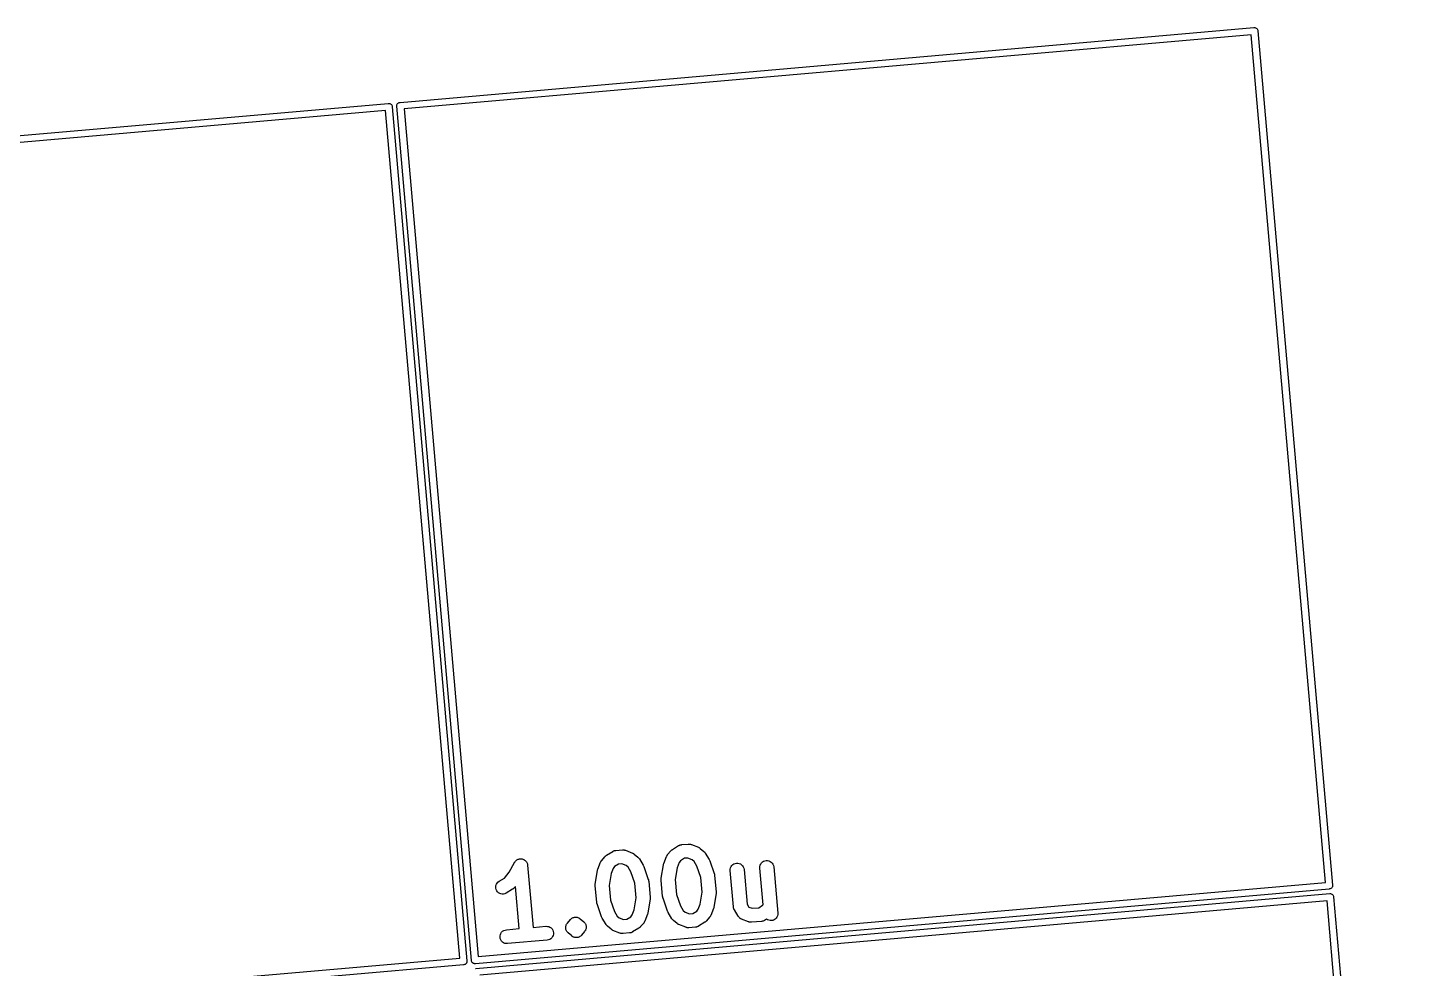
# Model space of a CAD drawing. Extents: x 72 to 342, y -189 to -99.
# Drawn here: x 310.23 to 340.49, y -122.27 to -101.66 of the extents above; entities that cross this region are included whole.
import ezdxf

# ---------------------------------------------------------------- set-up
doc = ezdxf.new("R2010")
doc.units = 0
doc.header["$MEASUREMENT"] = 0
doc.layers.add('BLACK', color=7, linetype='CONTINUOUS')

msp = doc.modelspace()

# ---------------------------------------------------------------- linework, layer by layer
at = {"layer": 'BLACK', "linetype": 'CONTINUOUS'}
for p, q in [((318.391, -103.295), (337.108, -101.657)), ((337.108, -101.657), (337.112, -101.657)), ((337.112, -101.657), (337.127, -101.657)), ((337.127, -101.657), (337.142, -101.66)), ((337.142, -101.66), (337.155, -101.666)), ((337.155, -101.666), (337.168, -101.674)), ((337.168, -101.674), (337.178, -101.685)), ((337.178, -101.685), (337.187, -101.698)), ((337.049, -101.815), (318.477, -103.44)), ((338.674, -120.388), (337.049, -101.815)), ((337.187, -101.698), (337.192, -101.711)), ((337.192, -101.711), (337.194, -101.723)), ((337.194, -101.723), (337.194, -101.723)), ((337.194, -101.723), (337.195, -101.726)), ((337.195, -101.726), (337.195, -101.73)), ((337.195, -101.73), (338.832, -120.447)), ((299.414, -104.955), (318.131, -103.318)), ((318.072, -103.476), (299.499, -105.101)), ((319.697, -122.048), (318.072, -103.476)), ((318.131, -103.318), (318.134, -103.317)), ((318.134, -103.317), (318.149, -103.317)), ((318.149, -103.317), (318.164, -103.32)), ((318.164, -103.32), (318.178, -103.326)), ((318.178, -103.326), (318.19, -103.335)), ((318.19, -103.335), (318.201, -103.345)), ((318.201, -103.345), (318.209, -103.358)), ((318.209, -103.358), (318.215, -103.372)), ((318.215, -103.372), (318.217, -103.383)), ((318.217, -103.383), (318.217, -103.383)), ((318.217, -103.383), (318.217, -103.387)), ((318.217, -103.387), (318.217, -103.39)), ((318.217, -103.39), (319.855, -122.107)), ((318.318, -103.363), (318.321, -103.348)), ((318.318, -103.378), (318.318, -103.363)), ((318.319, -103.381), (318.318, -103.378)), ((319.956, -122.098), (318.319, -103.381)), ((318.321, -103.348), (318.327, -103.334)), ((318.327, -103.334), (318.335, -103.322)), ((318.335, -103.322), (318.346, -103.311)), ((318.346, -103.311), (318.359, -103.303)), ((318.359, -103.303), (318.373, -103.298)), ((318.373, -103.298), (318.384, -103.295)), ((318.384, -103.295), (318.384, -103.295)), ((318.384, -103.295), (318.387, -103.295)), ((318.387, -103.295), (318.391, -103.295)), ((318.477, -103.44), (320.102, -122.013)), ((324.564, -119.561), (324.709, -119.548)), ((324.709, -119.548), (324.711, -119.548)), ((324.711, -119.548), (324.715, -119.548)), ((324.715, -119.548), (324.72, -119.548)), ((324.72, -119.548), (324.73, -119.549)), ((324.73, -119.549), (324.74, -119.549)), ((324.74, -119.549), (324.745, -119.55)), ((324.745, -119.55), (324.749, -119.55)), ((324.749, -119.55), (324.759, -119.553)), ((324.759, -119.553), (324.769, -119.555)), ((324.769, -119.555), (324.773, -119.557)), ((322.81, -119.905), (322.876, -119.826)), ((322.876, -119.826), (322.878, -119.825)), ((322.878, -119.825), (322.884, -119.819)), ((322.884, -119.819), (322.89, -119.812)), ((322.89, -119.812), (322.895, -119.809)), ((322.895, -119.809), (322.899, -119.804)), ((322.899, -119.804), (322.906, -119.8)), ((322.906, -119.8), (322.913, -119.794)), ((322.913, -119.794), (323.052, -119.709)), ((323.052, -119.709), (323.053, -119.708)), ((323.053, -119.708), (323.057, -119.706)), ((323.057, -119.706), (323.061, -119.704)), ((323.061, -119.704), (323.071, -119.7)), ((323.071, -119.7), (323.08, -119.696)), ((323.08, -119.696), (323.085, -119.695)), ((323.085, -119.695), (323.089, -119.693)), ((323.089, -119.693), (323.099, -119.691)), ((323.099, -119.691), (323.109, -119.689)), ((323.109, -119.689), (323.114, -119.688)), ((323.114, -119.688), (323.118, -119.687)), ((323.118, -119.687), (323.263, -119.675)), ((323.263, -119.675), (323.265, -119.675)), ((323.265, -119.675), (323.269, -119.675)), ((323.269, -119.675), (323.274, -119.674)), ((323.274, -119.674), (323.284, -119.675)), ((323.284, -119.675), (323.294, -119.675)), ((323.294, -119.675), (323.299, -119.676)), ((323.299, -119.676), (323.303, -119.677)), ((323.303, -119.677), (323.313, -119.68)), ((323.313, -119.68), (323.323, -119.682)), ((323.323, -119.682), (323.328, -119.684)), ((323.328, -119.684), (323.332, -119.685)), ((323.332, -119.685), (323.483, -119.745)), ((323.483, -119.745), (323.485, -119.745)), ((323.485, -119.745), (323.492, -119.749)), ((323.492, -119.749), (323.5, -119.753)), ((323.5, -119.753), (323.505, -119.756)), ((323.505, -119.756), (323.511, -119.759)), ((323.511, -119.759), (323.518, -119.765)), ((323.518, -119.765), (323.525, -119.77)), ((323.525, -119.77), (323.603, -119.836)), ((323.603, -119.836), (323.605, -119.837)), ((323.605, -119.837), (323.611, -119.843)), ((323.611, -119.843), (323.617, -119.849)), ((323.617, -119.849), (323.621, -119.854)), ((323.621, -119.854), (323.626, -119.858)), ((323.626, -119.858), (323.63, -119.866)), ((324.172, -119.971), (324.231, -119.82)), ((324.231, -119.82), (324.232, -119.818)), ((324.232, -119.818), (324.236, -119.811)), ((324.236, -119.811), (324.239, -119.803)), ((324.239, -119.803), (324.243, -119.798)), ((324.243, -119.798), (324.246, -119.792)), ((324.246, -119.792), (324.251, -119.785)), ((324.251, -119.785), (324.256, -119.778)), ((324.256, -119.778), (324.322, -119.7)), ((324.322, -119.7), (324.324, -119.698)), ((324.324, -119.698), (324.33, -119.692)), ((324.33, -119.692), (324.335, -119.686)), ((324.335, -119.686), (324.341, -119.682)), ((324.341, -119.682), (324.345, -119.678)), ((324.345, -119.678), (324.352, -119.673)), ((324.352, -119.673), (324.359, -119.668)), ((324.359, -119.668), (324.497, -119.583)), ((324.497, -119.583), (324.499, -119.582)), ((324.499, -119.582), (324.503, -119.58)), ((324.503, -119.58), (324.507, -119.577)), ((324.507, -119.577), (324.517, -119.574)), ((324.517, -119.574), (324.526, -119.569)), ((324.526, -119.569), (324.531, -119.568)), ((324.531, -119.568), (324.535, -119.566)), ((324.535, -119.566), (324.545, -119.565)), ((324.545, -119.565), (324.555, -119.562)), ((324.555, -119.562), (324.56, -119.562)), ((324.56, -119.562), (324.564, -119.561)), ((324.699, -119.855), (324.626, -119.861)), ((324.794, -119.892), (324.699, -119.855)), ((324.773, -119.557), (324.778, -119.558)), ((324.778, -119.558), (324.929, -119.618)), ((324.929, -119.618), (324.931, -119.619)), ((324.931, -119.619), (324.938, -119.623)), ((324.938, -119.623), (324.946, -119.626)), ((324.946, -119.626), (324.951, -119.63)), ((324.951, -119.63), (324.957, -119.633)), ((324.957, -119.633), (324.964, -119.638)), ((324.964, -119.638), (324.971, -119.643)), ((324.971, -119.643), (325.049, -119.709)), ((325.049, -119.709), (325.051, -119.71)), ((325.051, -119.71), (325.057, -119.717)), ((325.057, -119.717), (325.063, -119.722)), ((325.063, -119.722), (325.067, -119.727)), ((325.067, -119.727), (325.071, -119.732)), ((325.071, -119.732), (325.076, -119.739)), ((325.076, -119.739), (325.081, -119.746)), ((325.081, -119.746), (325.166, -119.884)), ((320.783, -120.166), (320.901, -119.95)), ((320.901, -119.95), (320.902, -119.948)), ((320.902, -119.948), (320.91, -119.936)), ((320.902, -119.948), (320.902, -119.948)), ((320.902, -119.948), (320.902, -119.948)), ((320.902, -119.948), (320.902, -119.948)), ((320.91, -119.936), (320.919, -119.924)), ((320.919, -119.923), (320.93, -119.913)), ((320.919, -119.924), (320.919, -119.923)), ((320.919, -119.923), (320.919, -119.923)), ((320.93, -119.913), (320.94, -119.903)), ((320.94, -119.903), (320.941, -119.903)), ((320.941, -119.903), (320.953, -119.895)), ((320.941, -119.903), (320.941, -119.903)), ((320.953, -119.895), (320.966, -119.887)), ((320.966, -119.887), (320.979, -119.882)), ((320.966, -119.887), (320.966, -119.887)), ((320.966, -119.887), (320.966, -119.887)), ((320.979, -119.882), (320.993, -119.876)), ((320.993, -119.876), (321.008, -119.873)), ((320.993, -119.876), (320.993, -119.876)), ((320.993, -119.876), (320.993, -119.876)), ((321.008, -119.873), (321.023, -119.871)), ((321.023, -119.871), (321.023, -119.871)), ((321.023, -119.871), (321.023, -119.871)), ((321.023, -119.871), (321.037, -119.871)), ((321.037, -119.871), (321.052, -119.871)), ((321.052, -119.871), (321.052, -119.871)), ((321.052, -119.871), (321.052, -119.871)), ((321.052, -119.871), (321.067, -119.874)), ((321.067, -119.874), (321.081, -119.878)), ((321.081, -119.878), (321.081, -119.878)), ((321.081, -119.878), (321.082, -119.878)), ((321.082, -119.878), (321.095, -119.883)), ((321.095, -119.883), (321.109, -119.889)), ((321.109, -119.889), (321.109, -119.89)), ((321.109, -119.89), (321.109, -119.89)), ((321.109, -119.89), (321.121, -119.898)), ((321.121, -119.898), (321.133, -119.906)), ((321.133, -119.906), (321.133, -119.906)), ((321.133, -119.906), (321.133, -119.906)), ((321.133, -119.906), (321.143, -119.917)), ((321.143, -119.917), (321.154, -119.928)), ((321.154, -119.928), (321.154, -119.928)), ((321.154, -119.928), (321.154, -119.928)), ((321.154, -119.928), (321.162, -119.94)), ((321.162, -119.94), (321.17, -119.953)), ((321.17, -119.953), (321.17, -119.953)), ((321.17, -119.953), (321.17, -119.953)), ((321.17, -119.953), (321.176, -119.966)), ((321.176, -119.966), (321.181, -119.98)), ((321.181, -119.98), (321.181, -119.98)), ((321.181, -119.98), (321.181, -119.98)), ((321.181, -119.98), (321.184, -119.995)), ((321.184, -119.995), (321.187, -120.009)), ((321.187, -120.009), (321.306, -121.376)), ((322.67, -120.425), (322.717, -120.13)), ((322.717, -120.127), (322.718, -120.126)), ((322.717, -120.128), (322.717, -120.127)), ((322.717, -120.13), (322.717, -120.128)), ((322.718, -120.126), (322.721, -120.113)), ((322.721, -120.113), (322.725, -120.099)), ((322.725, -120.099), (322.725, -120.098)), ((322.725, -120.098), (322.726, -120.098)), ((322.726, -120.098), (322.785, -119.947)), ((322.785, -119.947), (322.786, -119.945)), ((322.786, -119.945), (322.79, -119.937)), ((322.79, -119.937), (322.794, -119.929)), ((322.794, -119.929), (322.797, -119.924)), ((322.797, -119.924), (322.8, -119.919)), ((322.8, -119.919), (322.805, -119.912)), ((322.805, -119.912), (322.81, -119.905)), ((323.06, -120.082), (323.015, -120.194)), ((323.094, -120.041), (323.06, -120.082)), ((323.18, -119.988), (323.094, -120.041)), ((323.253, -119.982), (323.18, -119.988)), ((323.348, -120.019), (323.253, -119.982)), ((323.389, -120.053), (323.348, -120.019)), ((323.452, -120.156), (323.389, -120.053)), ((323.538, -120.405), (323.452, -120.156)), ((323.63, -119.866), (323.635, -119.872)), ((323.635, -119.872), (323.72, -120.011)), ((323.72, -120.011), (323.721, -120.013)), ((323.721, -120.013), (323.722, -120.013)), ((323.722, -120.013), (323.722, -120.014)), ((323.722, -120.014), (323.728, -120.027)), ((323.728, -120.027), (323.734, -120.039)), ((323.734, -120.039), (323.734, -120.04)), ((323.734, -120.04), (323.734, -120.041)), ((323.734, -120.041), (323.832, -120.324)), ((324.116, -120.299), (324.163, -120.003)), ((324.163, -120), (324.167, -119.986)), ((324.163, -120.001), (324.163, -120)), ((324.163, -120.003), (324.163, -120.001)), ((324.163, -120.001), (324.163, -120.001)), ((324.167, -119.986), (324.171, -119.973)), ((324.171, -119.972), (324.172, -119.971)), ((324.171, -119.973), (324.171, -119.972)), ((324.461, -120.068), (324.42, -120.328)), ((324.506, -119.955), (324.461, -120.068)), ((324.54, -119.915), (324.506, -119.955)), ((324.626, -119.861), (324.54, -119.915)), ((324.834, -119.927), (324.794, -119.892)), ((324.898, -120.03), (324.834, -119.927)), ((324.984, -120.279), (324.898, -120.03)), ((325.166, -119.884), (325.167, -119.886)), ((325.167, -119.886), (325.168, -119.887)), ((325.168, -119.887), (325.168, -119.887)), ((325.168, -119.887), (325.174, -119.9)), ((325.174, -119.9), (325.18, -119.913)), ((325.18, -119.913), (325.18, -119.914)), ((325.18, -119.914), (325.18, -119.914)), ((325.18, -119.914), (325.278, -120.197)), ((325.626, -120.129), (325.627, -120.099)), ((325.626, -120.131), (325.626, -120.129)), ((325.696, -120.926), (325.626, -120.131)), ((325.627, -120.099), (325.633, -120.07)), ((325.633, -120.07), (325.645, -120.043)), ((325.645, -120.043), (325.662, -120.018)), ((325.662, -120.018), (325.684, -119.998)), ((325.684, -119.998), (325.709, -119.982)), ((325.709, -119.982), (325.737, -119.971)), ((325.737, -119.971), (325.766, -119.966)), ((325.766, -119.966), (325.796, -119.966)), ((325.796, -119.966), (325.825, -119.973)), ((325.825, -119.973), (325.852, -119.984)), ((325.852, -119.984), (325.877, -120.001)), ((325.877, -120.001), (325.897, -120.023)), ((325.897, -120.023), (325.914, -120.048)), ((325.914, -120.048), (325.925, -120.075)), ((325.925, -120.075), (325.93, -120.104)), ((325.93, -120.104), (325.996, -120.864)), ((326.277, -120.072), (326.278, -120.042)), ((326.277, -120.074), (326.277, -120.072)), ((326.347, -120.879), (326.277, -120.074)), ((326.278, -120.042), (326.284, -120.013)), ((326.284, -120.013), (326.296, -119.986)), ((326.296, -119.986), (326.313, -119.962)), ((326.313, -119.962), (326.335, -119.941)), ((326.335, -119.941), (326.36, -119.925)), ((326.36, -119.925), (326.387, -119.914)), ((326.387, -119.914), (326.417, -119.909)), ((326.417, -119.909), (326.446, -119.909)), ((326.446, -119.909), (326.475, -119.916)), ((326.475, -119.916), (326.503, -119.927)), ((326.503, -119.927), (326.527, -119.944)), ((326.527, -119.944), (326.548, -119.966)), ((326.548, -119.966), (326.564, -119.991)), ((326.564, -119.991), (326.575, -120.018)), ((326.575, -120.018), (326.581, -120.047)), ((326.581, -120.047), (326.669, -121.06)), ((320.102, -122.013), (338.674, -120.388)), ((320.487, -120.488), (320.491, -120.459)), ((320.491, -120.459), (320.501, -120.43)), ((320.501, -120.43), (320.516, -120.405)), ((320.516, -120.405), (320.535, -120.383)), ((320.535, -120.383), (320.559, -120.365)), ((320.559, -120.365), (320.676, -120.293)), ((320.676, -120.293), (320.783, -120.166)), ((322.668, -120.455), (322.669, -120.443)), ((322.668, -120.458), (322.668, -120.455)), ((322.668, -120.46), (322.668, -120.458)), ((322.669, -120.463), (322.668, -120.46)), ((322.669, -120.431), (322.67, -120.428)), ((322.669, -120.443), (322.669, -120.431)), ((322.7, -120.824), (322.669, -120.463)), ((322.67, -120.428), (322.67, -120.425)), ((323.015, -120.194), (322.974, -120.455)), ((322.974, -120.455), (323.002, -120.779)), ((323.566, -120.729), (323.538, -120.405)), ((323.832, -120.324), (323.833, -120.326)), ((323.833, -120.326), (323.833, -120.328)), ((323.833, -120.328), (323.834, -120.331)), ((323.834, -120.331), (323.837, -120.343)), ((323.837, -120.343), (323.839, -120.355)), ((323.839, -120.355), (323.839, -120.357)), ((323.839, -120.357), (323.84, -120.36)), ((323.84, -120.36), (323.871, -120.722)), ((324.114, -120.329), (324.115, -120.316)), ((324.114, -120.331), (324.114, -120.329)), ((324.114, -120.334), (324.114, -120.331)), ((324.115, -120.336), (324.114, -120.334)), ((324.115, -120.304), (324.116, -120.302)), ((324.115, -120.316), (324.115, -120.304)), ((324.146, -120.698), (324.115, -120.336)), ((324.116, -120.302), (324.116, -120.299)), ((324.42, -120.328), (324.448, -120.652)), ((325.012, -120.603), (324.984, -120.279)), ((325.278, -120.197), (325.279, -120.199)), ((325.279, -120.199), (325.279, -120.202)), ((325.279, -120.202), (325.28, -120.204)), ((325.28, -120.204), (325.282, -120.216)), ((325.282, -120.216), (325.285, -120.228)), ((325.285, -120.228), (325.285, -120.231)), ((325.285, -120.231), (325.286, -120.234)), ((325.286, -120.234), (325.317, -120.595)), ((338.832, -120.447), (338.833, -120.451)), ((338.833, -120.451), (338.833, -120.454)), ((338.833, -120.454), (338.833, -120.466)), ((338.76, -120.534), (320.043, -122.171)), ((320.052, -122.272), (338.769, -120.635)), ((320.488, -120.518), (320.487, -120.488)), ((320.496, -120.546), (320.488, -120.518)), ((320.509, -120.573), (320.496, -120.546)), ((320.526, -120.597), (320.509, -120.573)), ((320.548, -120.617), (320.526, -120.597)), ((320.574, -120.632), (320.548, -120.617)), ((320.602, -120.642), (320.574, -120.632)), ((320.631, -120.647), (320.602, -120.642)), ((320.661, -120.645), (320.631, -120.647)), ((320.69, -120.638), (320.661, -120.645)), ((320.717, -120.625), (320.69, -120.638)), ((320.719, -120.624), (320.717, -120.625)), ((320.857, -120.539), (320.719, -120.624)), ((320.864, -120.534), (320.857, -120.539)), ((320.871, -120.53), (320.864, -120.534)), ((320.876, -120.525), (320.871, -120.53)), ((320.881, -120.521), (320.876, -120.525)), ((320.886, -120.515), (320.881, -120.521)), ((320.893, -120.509), (320.886, -120.515)), ((320.894, -120.507), (320.893, -120.509)), ((320.921, -120.475), (320.894, -120.507)), ((321.002, -121.402), (320.921, -120.475)), ((323.525, -120.99), (323.566, -120.729)), ((323.87, -120.759), (323.823, -121.054)), ((323.871, -120.753), (323.87, -120.756)), ((323.87, -120.756), (323.87, -120.759)), ((323.871, -120.722), (323.872, -120.724)), ((323.872, -120.729), (323.871, -120.741)), ((323.871, -120.741), (323.871, -120.753)), ((323.872, -120.724), (323.872, -120.726)), ((323.872, -120.726), (323.872, -120.729)), ((324.147, -120.7), (324.146, -120.698)), ((324.147, -120.703), (324.147, -120.7)), ((324.149, -120.715), (324.147, -120.703)), ((324.152, -120.727), (324.149, -120.715)), ((324.153, -120.729), (324.152, -120.727)), ((324.153, -120.732), (324.153, -120.729)), ((324.154, -120.734), (324.153, -120.732)), ((324.251, -121.017), (324.154, -120.734)), ((324.448, -120.652), (324.534, -120.902)), ((324.971, -120.863), (325.012, -120.603)), ((325.316, -120.632), (325.269, -120.928)), ((325.317, -120.627), (325.316, -120.63)), ((325.316, -120.63), (325.316, -120.632)), ((325.317, -120.595), (325.317, -120.597)), ((325.317, -120.597), (325.317, -120.6)), ((325.317, -120.6), (325.318, -120.603)), ((325.318, -120.603), (325.317, -120.615)), ((325.317, -120.615), (325.317, -120.627)), ((338.763, -120.534), (338.76, -120.534)), ((338.767, -120.533), (338.763, -120.534)), ((338.778, -120.531), (338.767, -120.533)), ((338.767, -120.533), (338.767, -120.533)), ((338.769, -120.635), (338.772, -120.634)), ((338.772, -120.634), (338.787, -120.634)), ((338.792, -120.525), (338.778, -120.531)), ((338.787, -120.634), (338.802, -120.637)), ((338.805, -120.517), (338.792, -120.525)), ((338.802, -120.637), (338.816, -120.643)), ((338.815, -120.507), (338.805, -120.517)), ((338.823, -120.495), (338.815, -120.507)), ((338.816, -120.643), (338.828, -120.652)), ((338.824, -120.494), (338.823, -120.495)), ((338.827, -120.486), (338.824, -120.494)), ((338.83, -120.48), (338.827, -120.486)), ((338.828, -120.652), (338.839, -120.662)), ((338.831, -120.473), (338.83, -120.48)), ((338.833, -120.466), (338.831, -120.473)), ((338.839, -120.662), (338.847, -120.675)), ((338.847, -120.675), (338.852, -120.689)), ((338.852, -120.689), (338.854, -120.7)), ((338.854, -120.7), (338.854, -120.7)), ((338.854, -120.7), (338.855, -120.704)), ((338.855, -120.704), (338.855, -120.707)), ((338.855, -120.707), (340.493, -139.425)), ((338.71, -120.793), (320.137, -122.418)), ((322.701, -120.827), (322.7, -120.824)), ((322.701, -120.829), (322.701, -120.827)), ((322.703, -120.841), (322.701, -120.829)), ((322.706, -120.853), (322.703, -120.841)), ((322.707, -120.856), (322.706, -120.853)), ((322.707, -120.858), (322.707, -120.856)), ((322.708, -120.86), (322.707, -120.858)), ((322.806, -121.143), (322.708, -120.86)), ((323.002, -120.779), (323.088, -121.028)), ((323.088, -121.028), (323.151, -121.131)), ((323.48, -121.102), (323.525, -120.99)), ((323.823, -121.058), (323.819, -121.071)), ((323.823, -121.054), (323.823, -121.056)), ((323.823, -121.056), (323.823, -121.057)), ((323.823, -121.057), (323.823, -121.058)), ((324.252, -121.017), (324.251, -121.017)), ((324.252, -121.018), (324.252, -121.017)), ((324.258, -121.031), (324.252, -121.018)), ((324.264, -121.044), (324.258, -121.031)), ((324.265, -121.045), (324.264, -121.044)), ((324.264, -121.044), (324.264, -121.044)), ((324.266, -121.047), (324.265, -121.045)), ((324.351, -121.185), (324.266, -121.047)), ((324.534, -120.902), (324.597, -121.005)), ((324.597, -121.005), (324.638, -121.039)), ((324.638, -121.039), (324.733, -121.076)), ((324.805, -121.07), (324.892, -121.016)), ((324.892, -121.016), (324.926, -120.976)), ((324.926, -120.976), (324.971, -120.863)), ((325.26, -120.96), (325.201, -121.111)), ((325.261, -120.959), (325.26, -120.959)), ((325.26, -120.959), (325.26, -120.96)), ((325.265, -120.945), (325.261, -120.959)), ((325.268, -120.931), (325.265, -120.945)), ((325.269, -120.93), (325.268, -120.931)), ((325.268, -120.931), (325.268, -120.931)), ((325.269, -120.928), (325.269, -120.93)), ((325.697, -120.931), (325.696, -120.926)), ((325.697, -120.935), (325.697, -120.931)), ((325.7, -120.945), (325.697, -120.935)), ((325.701, -120.955), (325.7, -120.945)), ((325.703, -120.96), (325.701, -120.955)), ((325.704, -120.964), (325.703, -120.96)), ((325.709, -120.973), (325.704, -120.964)), ((325.712, -120.983), (325.709, -120.973)), ((325.715, -120.987), (325.712, -120.983)), ((325.717, -120.991), (325.715, -120.987)), ((325.718, -120.993), (325.717, -120.991)), ((325.803, -121.131), (325.718, -120.993)), ((325.996, -120.864), (326.036, -120.928)), ((326.036, -120.928), (326.106, -120.956)), ((326.106, -120.956), (326.251, -120.943)), ((326.251, -120.943), (326.338, -120.89)), ((326.338, -120.89), (326.347, -120.879)), ((326.669, -121.06), (326.669, -121.062)), ((326.669, -121.062), (326.669, -121.091)), ((340.335, -139.366), (338.71, -120.793)), ((321.306, -121.376), (321.588, -121.351)), ((321.588, -121.351), (321.59, -121.351)), ((321.59, -121.351), (321.62, -121.352)), ((321.62, -121.352), (321.649, -121.358)), ((321.649, -121.358), (321.676, -121.37)), ((321.676, -121.37), (321.701, -121.387)), ((322.022, -121.362), (322.025, -121.348)), ((322.022, -121.363), (322.022, -121.362)), ((322.022, -121.377), (322.022, -121.363)), ((322.022, -121.363), (322.022, -121.363)), ((322.025, -121.348), (322.028, -121.334)), ((322.028, -121.333), (322.034, -121.32)), ((322.028, -121.334), (322.028, -121.333)), ((322.028, -121.334), (322.028, -121.334)), ((322.034, -121.32), (322.04, -121.307)), ((322.04, -121.306), (322.049, -121.294)), ((322.04, -121.307), (322.04, -121.306)), ((322.04, -121.306), (322.04, -121.306)), ((322.049, -121.294), (322.057, -121.282)), ((322.057, -121.282), (322.123, -121.203)), ((322.123, -121.203), (322.124, -121.202)), ((322.123, -121.203), (322.123, -121.203)), ((322.123, -121.203), (322.123, -121.203)), ((322.123, -121.203), (322.123, -121.203)), ((322.124, -121.202), (322.134, -121.192)), ((322.124, -121.202), (322.124, -121.202)), ((322.124, -121.202), (322.124, -121.202)), ((322.124, -121.202), (322.124, -121.202)), ((322.134, -121.192), (322.145, -121.182)), ((322.145, -121.182), (322.146, -121.181)), ((322.145, -121.182), (322.145, -121.182)), ((322.145, -121.182), (322.145, -121.182)), ((322.145, -121.182), (322.145, -121.182)), ((322.146, -121.181), (322.158, -121.174)), ((322.158, -121.174), (322.17, -121.166)), ((322.17, -121.166), (322.171, -121.165)), ((322.17, -121.166), (322.17, -121.166)), ((322.17, -121.166), (322.17, -121.166)), ((322.17, -121.166), (322.17, -121.166)), ((322.171, -121.165), (322.184, -121.16)), ((322.184, -121.16), (322.197, -121.155)), ((322.197, -121.155), (322.198, -121.155)), ((322.198, -121.155), (322.212, -121.152)), ((322.198, -121.155), (322.198, -121.155)), ((322.198, -121.155), (322.198, -121.155)), ((322.198, -121.155), (322.198, -121.155)), ((322.212, -121.152), (322.227, -121.15)), ((322.227, -121.15), (322.227, -121.15)), ((322.227, -121.15), (322.227, -121.15)), ((322.227, -121.15), (322.227, -121.15)), ((322.227, -121.15), (322.228, -121.15)), ((322.228, -121.15), (322.242, -121.15)), ((322.242, -121.15), (322.256, -121.15)), ((322.256, -121.15), (322.257, -121.15)), ((322.257, -121.15), (322.257, -121.15)), ((322.257, -121.15), (322.257, -121.15)), ((322.257, -121.15), (322.257, -121.15)), ((322.257, -121.15), (322.271, -121.153)), ((322.271, -121.153), (322.285, -121.156)), ((322.285, -121.156), (322.286, -121.156)), ((322.286, -121.156), (322.286, -121.156)), ((322.286, -121.156), (322.286, -121.156)), ((322.286, -121.156), (322.286, -121.157)), ((322.286, -121.157), (322.3, -121.162)), ((322.3, -121.162), (322.313, -121.168)), ((322.313, -121.168), (322.313, -121.168)), ((322.313, -121.168), (322.313, -121.168)), ((322.313, -121.168), (322.313, -121.168)), ((322.313, -121.168), (322.314, -121.168)), ((322.314, -121.168), (322.325, -121.177)), ((322.325, -121.177), (322.337, -121.185)), ((322.337, -121.185), (322.416, -121.251)), ((322.416, -121.251), (322.417, -121.251)), ((322.417, -121.251), (322.417, -121.251)), ((322.417, -121.251), (322.417, -121.251)), ((322.417, -121.251), (322.418, -121.252)), ((322.418, -121.252), (322.427, -121.262)), ((322.427, -121.262), (322.437, -121.273)), ((322.437, -121.273), (322.438, -121.273)), ((322.438, -121.273), (322.438, -121.274)), ((322.438, -121.274), (322.446, -121.286)), ((322.446, -121.286), (322.454, -121.298)), ((322.454, -121.298), (322.454, -121.298)), ((322.454, -121.298), (322.454, -121.299)), ((322.454, -121.299), (322.459, -121.312)), ((322.459, -121.312), (322.464, -121.325)), ((322.464, -121.325), (322.465, -121.326)), ((322.465, -121.326), (322.465, -121.326)), ((322.465, -121.326), (322.467, -121.341)), ((322.467, -121.341), (322.47, -121.355)), ((322.47, -121.37), (322.469, -121.384)), ((322.47, -121.355), (322.47, -121.355)), ((322.47, -121.355), (322.47, -121.356)), ((322.47, -121.356), (322.47, -121.37)), ((322.806, -121.144), (322.806, -121.143)), ((322.806, -121.145), (322.806, -121.144)), ((322.812, -121.157), (322.806, -121.145)), ((322.818, -121.17), (322.812, -121.157)), ((322.818, -121.171), (322.818, -121.17)), ((322.819, -121.172), (322.818, -121.171)), ((322.82, -121.173), (322.819, -121.172)), ((322.905, -121.312), (322.82, -121.173)), ((322.91, -121.318), (322.905, -121.312)), ((322.914, -121.326), (322.91, -121.318)), ((322.919, -121.33), (322.914, -121.326)), ((322.923, -121.335), (322.919, -121.33)), ((322.929, -121.341), (322.923, -121.335)), ((322.935, -121.347), (322.929, -121.341)), ((322.937, -121.349), (322.935, -121.347)), ((323.015, -121.415), (322.937, -121.349)), ((323.151, -121.131), (323.192, -121.165)), ((323.192, -121.165), (323.287, -121.203)), ((323.287, -121.203), (323.36, -121.196)), ((323.36, -121.196), (323.446, -121.143)), ((323.446, -121.143), (323.48, -121.102)), ((323.656, -121.365), (323.65, -121.372)), ((323.662, -121.359), (323.656, -121.365)), ((323.664, -121.358), (323.662, -121.359)), ((323.73, -121.279), (323.664, -121.358)), ((323.735, -121.272), (323.73, -121.279)), ((323.74, -121.266), (323.735, -121.272)), ((323.743, -121.26), (323.74, -121.266)), ((323.746, -121.255), (323.743, -121.26)), ((323.75, -121.247), (323.746, -121.255)), ((323.754, -121.239), (323.75, -121.247)), ((323.755, -121.237), (323.754, -121.239)), ((323.814, -121.086), (323.755, -121.237)), ((323.815, -121.086), (323.814, -121.086)), ((323.819, -121.071), (323.815, -121.085)), ((323.815, -121.085), (323.815, -121.086)), ((324.356, -121.192), (324.351, -121.185)), ((324.36, -121.199), (324.356, -121.192)), ((324.365, -121.204), (324.36, -121.199)), ((324.369, -121.209), (324.365, -121.204)), ((324.375, -121.215), (324.369, -121.209)), ((324.381, -121.221), (324.375, -121.215)), ((324.383, -121.222), (324.381, -121.221)), ((324.461, -121.288), (324.383, -121.222)), ((324.468, -121.293), (324.461, -121.288)), ((324.475, -121.298), (324.468, -121.293)), ((324.48, -121.301), (324.475, -121.298)), ((324.486, -121.305), (324.48, -121.301)), ((324.494, -121.308), (324.486, -121.305)), ((324.501, -121.312), (324.494, -121.308)), ((324.503, -121.313), (324.501, -121.312)), ((324.654, -121.373), (324.503, -121.313)), ((324.868, -121.37), (324.723, -121.383)), ((324.733, -121.076), (324.805, -121.07)), ((324.872, -121.369), (324.868, -121.37)), ((324.877, -121.369), (324.872, -121.369)), ((324.887, -121.367), (324.877, -121.369)), ((324.897, -121.365), (324.887, -121.367)), ((324.901, -121.363), (324.897, -121.365)), ((324.906, -121.362), (324.901, -121.363)), ((324.915, -121.358), (324.906, -121.362)), ((324.925, -121.354), (324.915, -121.358)), ((324.929, -121.351), (324.925, -121.354)), ((324.933, -121.349), (324.929, -121.351)), ((324.934, -121.348), (324.933, -121.349)), ((325.073, -121.263), (324.934, -121.348)), ((325.079, -121.258), (325.073, -121.263)), ((325.087, -121.253), (325.079, -121.258)), ((325.091, -121.249), (325.087, -121.253)), ((325.096, -121.245), (325.091, -121.249)), ((325.102, -121.239), (325.096, -121.245)), ((325.108, -121.233), (325.102, -121.239)), ((325.11, -121.231), (325.108, -121.233)), ((325.176, -121.153), (325.11, -121.231)), ((325.18, -121.146), (325.176, -121.153)), ((325.186, -121.139), (325.18, -121.146)), ((325.189, -121.133), (325.186, -121.139)), ((325.192, -121.128), (325.189, -121.133)), ((325.196, -121.12), (325.192, -121.128)), ((325.2, -121.113), (325.196, -121.12)), ((325.201, -121.111), (325.2, -121.113)), ((325.805, -121.134), (325.803, -121.131)), ((325.806, -121.136), (325.805, -121.134)), ((325.814, -121.145), (325.806, -121.136)), ((325.821, -121.155), (325.814, -121.145)), ((325.823, -121.157), (325.821, -121.155)), ((325.825, -121.159), (325.823, -121.157)), ((325.834, -121.167), (325.825, -121.159)), ((325.843, -121.174), (325.834, -121.167)), ((325.846, -121.176), (325.843, -121.174)), ((325.848, -121.178), (325.846, -121.176)), ((325.859, -121.184), (325.848, -121.178)), ((325.869, -121.189), (325.859, -121.184)), ((325.872, -121.191), (325.869, -121.189)), ((325.875, -121.192), (325.872, -121.191)), ((325.877, -121.193), (325.875, -121.192)), ((326.028, -121.253), (325.877, -121.193)), ((326.032, -121.254), (326.028, -121.253)), ((326.036, -121.256), (326.032, -121.254)), ((326.046, -121.258), (326.036, -121.256)), ((326.056, -121.261), (326.046, -121.258)), ((326.061, -121.261), (326.056, -121.261)), ((326.065, -121.262), (326.061, -121.261)), ((326.075, -121.262), (326.065, -121.262)), ((326.086, -121.263), (326.075, -121.262)), ((326.09, -121.263), (326.086, -121.263)), ((326.095, -121.263), (326.09, -121.263)), ((326.097, -121.263), (326.095, -121.263)), ((326.314, -121.244), (326.097, -121.263)), ((326.318, -121.243), (326.314, -121.244)), ((326.323, -121.243), (326.318, -121.243)), ((326.333, -121.24), (326.323, -121.243)), ((326.343, -121.238), (326.333, -121.24)), ((326.347, -121.237), (326.343, -121.238)), ((326.352, -121.235), (326.347, -121.237)), ((326.361, -121.231), (326.352, -121.235)), ((326.371, -121.227), (326.361, -121.231)), ((326.374, -121.225), (326.371, -121.227)), ((326.378, -121.223), (326.374, -121.225)), ((326.38, -121.222), (326.378, -121.223)), ((326.426, -121.194), (326.38, -121.222)), ((326.444, -121.206), (326.426, -121.194)), ((326.471, -121.218), (326.444, -121.206)), ((326.5, -121.224), (326.471, -121.218)), ((326.53, -121.225), (326.5, -121.224)), ((326.559, -121.22), (326.53, -121.225)), ((326.587, -121.209), (326.559, -121.22)), ((326.612, -121.193), (326.587, -121.209)), ((326.633, -121.172), (326.612, -121.193)), ((326.65, -121.148), (326.633, -121.172)), ((326.662, -121.12), (326.65, -121.148)), ((326.669, -121.091), (326.662, -121.12)), ((320.582, -121.561), (320.589, -121.532)), ((320.582, -121.591), (320.582, -121.561)), ((320.587, -121.62), (320.582, -121.591)), ((320.598, -121.648), (320.587, -121.62)), ((320.589, -121.532), (320.6, -121.505)), ((320.614, -121.673), (320.598, -121.648)), ((320.6, -121.505), (320.617, -121.481)), ((320.635, -121.695), (320.614, -121.673)), ((320.617, -121.481), (320.639, -121.46)), ((320.639, -121.46), (320.664, -121.444)), ((320.664, -121.444), (320.691, -121.433)), ((320.691, -121.433), (320.721, -121.427)), ((320.721, -121.427), (321.002, -121.402)), ((321.615, -121.655), (320.747, -121.731)), ((321.644, -121.649), (321.615, -121.655)), ((321.671, -121.638), (321.644, -121.649)), ((321.696, -121.622), (321.671, -121.638)), ((321.718, -121.601), (321.696, -121.622)), ((321.701, -121.387), (321.721, -121.409)), ((321.735, -121.577), (321.718, -121.601)), ((321.721, -121.409), (321.737, -121.434)), ((321.746, -121.55), (321.735, -121.577)), ((321.737, -121.434), (321.748, -121.461)), ((321.753, -121.52), (321.746, -121.55)), ((321.748, -121.461), (321.753, -121.491)), ((321.753, -121.491), (321.753, -121.52)), ((322.021, -121.392), (322.022, -121.377)), ((322.022, -121.392), (322.021, -121.392)), ((322.022, -121.393), (322.022, -121.392)), ((322.024, -121.407), (322.022, -121.393)), ((322.027, -121.421), (322.024, -121.407)), ((322.027, -121.422), (322.027, -121.421)), ((322.032, -121.435), (322.027, -121.422)), ((322.027, -121.422), (322.027, -121.422)), ((322.037, -121.449), (322.032, -121.435)), ((322.038, -121.449), (322.037, -121.449)), ((322.038, -121.45), (322.038, -121.449)), ((322.046, -121.462), (322.038, -121.45)), ((322.053, -121.474), (322.046, -121.462)), ((322.054, -121.474), (322.053, -121.474)), ((322.054, -121.475), (322.054, -121.474)), ((322.064, -121.485), (322.054, -121.475)), ((322.074, -121.495), (322.064, -121.485)), ((322.075, -121.496), (322.074, -121.495)), ((322.075, -121.497), (322.075, -121.496)), ((322.075, -121.496), (322.075, -121.496)), ((322.075, -121.496), (322.075, -121.496)), ((322.154, -121.563), (322.075, -121.497)), ((322.166, -121.571), (322.154, -121.563)), ((322.178, -121.579), (322.166, -121.571)), ((322.179, -121.58), (322.178, -121.579)), ((322.178, -121.579), (322.178, -121.579)), ((322.178, -121.579), (322.178, -121.579)), ((322.178, -121.579), (322.178, -121.579)), ((322.192, -121.585), (322.179, -121.58)), ((322.205, -121.591), (322.192, -121.585)), ((322.206, -121.591), (322.205, -121.591)), ((322.205, -121.591), (322.205, -121.591)), ((322.205, -121.591), (322.205, -121.591)), ((322.22, -121.594), (322.206, -121.591)), ((322.206, -121.591), (322.206, -121.591)), ((322.234, -121.597), (322.22, -121.594)), ((322.235, -121.597), (322.234, -121.597)), ((322.234, -121.597), (322.234, -121.597)), ((322.234, -121.597), (322.234, -121.597)), ((322.249, -121.598), (322.235, -121.597)), ((322.235, -121.597), (322.235, -121.597)), ((322.264, -121.598), (322.249, -121.598)), ((322.265, -121.598), (322.264, -121.598)), ((322.264, -121.598), (322.264, -121.598)), ((322.264, -121.598), (322.264, -121.598)), ((322.264, -121.598), (322.264, -121.598)), ((322.279, -121.595), (322.265, -121.598)), ((322.293, -121.593), (322.279, -121.595)), ((322.294, -121.593), (322.293, -121.593)), ((322.293, -121.593), (322.293, -121.593)), ((322.293, -121.593), (322.293, -121.593)), ((322.307, -121.587), (322.294, -121.593)), ((322.294, -121.593), (322.294, -121.593)), ((322.321, -121.582), (322.307, -121.587)), ((322.322, -121.582), (322.321, -121.582)), ((322.321, -121.582), (322.321, -121.582)), ((322.321, -121.582), (322.321, -121.582)), ((322.321, -121.582), (322.321, -121.582)), ((322.334, -121.574), (322.322, -121.582)), ((322.346, -121.566), (322.334, -121.574)), ((322.347, -121.565), (322.346, -121.566)), ((322.346, -121.566), (322.346, -121.566)), ((322.346, -121.566), (322.346, -121.566)), ((322.346, -121.566), (322.346, -121.566)), ((322.357, -121.556), (322.347, -121.565)), ((322.367, -121.546), (322.357, -121.556)), ((322.368, -121.545), (322.367, -121.546)), ((322.369, -121.544), (322.368, -121.545)), ((322.368, -121.545), (322.368, -121.545)), ((322.368, -121.545), (322.368, -121.545)), ((322.368, -121.545), (322.368, -121.545)), ((322.368, -121.545), (322.368, -121.545)), ((322.368, -121.545), (322.368, -121.545)), ((322.435, -121.465), (322.369, -121.544)), ((322.443, -121.453), (322.435, -121.465)), ((322.451, -121.442), (322.443, -121.453)), ((322.452, -121.441), (322.451, -121.441)), ((322.451, -121.441), (322.451, -121.442)), ((322.457, -121.428), (322.452, -121.441)), ((322.463, -121.415), (322.457, -121.428)), ((322.466, -121.4), (322.463, -121.414)), ((322.463, -121.414), (322.463, -121.414)), ((322.463, -121.414), (322.463, -121.415)), ((322.469, -121.385), (322.466, -121.4)), ((322.469, -121.384), (322.469, -121.385)), ((322.469, -121.385), (322.469, -121.385)), ((323.022, -121.419), (323.015, -121.415)), ((323.029, -121.425), (323.022, -121.419)), ((323.035, -121.428), (323.029, -121.425)), ((323.04, -121.431), (323.035, -121.428)), ((323.048, -121.435), (323.04, -121.431)), ((323.055, -121.439), (323.048, -121.435)), ((323.057, -121.44), (323.055, -121.439)), ((323.208, -121.499), (323.057, -121.44)), ((323.212, -121.5), (323.208, -121.499)), ((323.217, -121.502), (323.212, -121.5)), ((323.227, -121.505), (323.217, -121.502)), ((323.237, -121.507), (323.227, -121.505)), ((323.241, -121.508), (323.237, -121.507)), ((323.246, -121.509), (323.241, -121.508)), ((323.256, -121.509), (323.246, -121.509)), ((323.266, -121.51), (323.256, -121.509)), ((323.271, -121.509), (323.266, -121.51)), ((323.275, -121.509), (323.271, -121.509)), ((323.277, -121.509), (323.275, -121.509)), ((323.422, -121.497), (323.277, -121.509)), ((323.426, -121.496), (323.422, -121.497)), ((323.431, -121.496), (323.426, -121.496)), ((323.441, -121.493), (323.431, -121.496)), ((323.451, -121.491), (323.441, -121.493)), ((323.455, -121.49), (323.451, -121.491)), ((323.46, -121.488), (323.455, -121.49)), ((323.469, -121.484), (323.46, -121.488)), ((323.479, -121.48), (323.469, -121.484)), ((323.483, -121.478), (323.479, -121.48)), ((323.487, -121.476), (323.483, -121.478)), ((323.488, -121.475), (323.487, -121.476)), ((323.627, -121.39), (323.488, -121.475)), ((323.634, -121.385), (323.627, -121.39)), ((323.641, -121.38), (323.634, -121.385)), ((323.645, -121.376), (323.641, -121.38)), ((323.65, -121.372), (323.645, -121.376)), ((324.658, -121.374), (324.654, -121.373)), ((324.662, -121.376), (324.658, -121.374)), ((324.673, -121.378), (324.662, -121.376)), ((324.683, -121.381), (324.673, -121.378)), ((324.687, -121.381), (324.683, -121.381)), ((324.691, -121.382), (324.687, -121.381)), ((324.702, -121.383), (324.691, -121.382)), ((324.712, -121.383), (324.702, -121.383)), ((324.717, -121.383), (324.712, -121.383)), ((324.721, -121.383), (324.717, -121.383)), ((324.723, -121.383), (324.721, -121.383)), ((320.659, -121.712), (320.635, -121.695)), ((320.686, -121.724), (320.659, -121.712)), ((320.715, -121.73), (320.686, -121.724)), ((320.745, -121.731), (320.715, -121.73)), ((320.747, -121.731), (320.745, -121.731)), ((319.782, -122.194), (301.065, -123.831)), ((301.124, -123.673), (319.697, -122.048)), ((319.786, -122.194), (319.782, -122.194)), ((319.79, -122.193), (319.786, -122.194)), ((319.801, -122.191), (319.79, -122.193)), ((319.79, -122.193), (319.79, -122.193)), ((319.815, -122.186), (319.801, -122.191)), ((319.827, -122.177), (319.815, -122.186)), ((319.838, -122.167), (319.827, -122.177)), ((319.846, -122.155), (319.838, -122.167)), ((319.85, -122.145), (319.846, -122.155)), ((319.846, -122.155), (319.846, -122.155)), ((319.852, -122.141), (319.85, -122.145)), ((319.854, -122.134), (319.852, -122.141)), ((319.855, -122.126), (319.854, -122.134)), ((319.855, -122.107), (319.856, -122.111)), ((319.856, -122.111), (319.855, -122.115)), ((319.855, -122.115), (319.855, -122.126)), ((319.956, -122.102), (319.956, -122.098)), ((319.957, -122.106), (319.956, -122.102)), ((319.959, -122.117), (319.957, -122.106)), ((319.957, -122.106), (319.957, -122.106)), ((319.964, -122.131), (319.959, -122.117)), ((319.973, -122.143), (319.964, -122.131)), ((319.983, -122.154), (319.973, -122.143)), ((319.991, -122.16), (319.983, -122.154)), ((319.995, -122.163), (319.991, -122.16)), ((320.003, -122.166), (319.995, -122.163)), ((320.009, -122.169), (320.003, -122.166)), ((320.012, -122.169), (320.009, -122.169)), ((320.024, -122.172), (320.012, -122.169)), ((320.035, -122.172), (320.024, -122.172)), ((320.039, -122.172), (320.035, -122.172)), ((320.043, -122.171), (320.039, -122.172)), ((320.044, -122.273), (320.048, -122.272)), ((320.048, -122.272), (320.052, -122.272))]:
    msp.add_line(p, q, dxfattribs=at)

doc.saveas('drawing.dxf')
